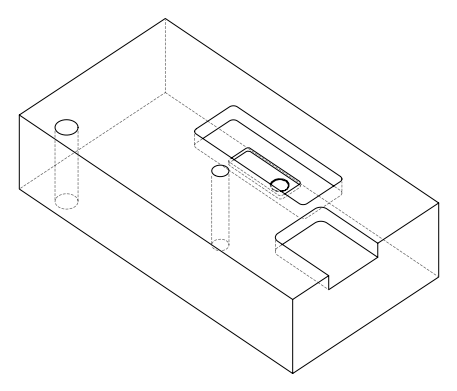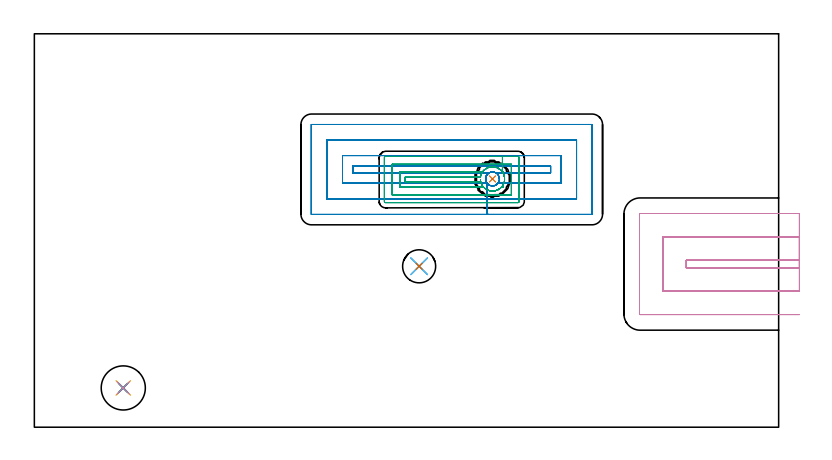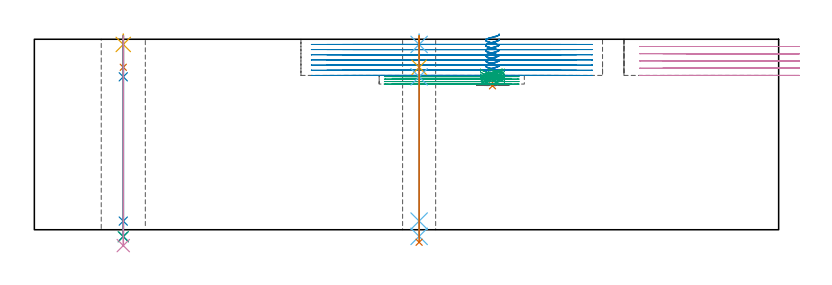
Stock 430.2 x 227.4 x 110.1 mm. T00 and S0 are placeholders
(PLAN: 13 operations, 11 tool changes, 35.5 min)
(1 INDEXABLE_INSERT_DRILL_BLIND_HOLE_FROM_SOLID | STEP1POCKET | NXT0302_011 | 0.02 min | 8364 mm3)
(2 MILL_RECTANGULAR_POCKET | POCKET_RECTANGULAR_STRAIGHT | NXT0201_011 | Follow Part, ap 3, ae 75% | 19.73 min | 225969 mm3)
(3 MILL_RECTANGULAR_POCKET_1 | POCKET_RECTANGULAR_STRAIGHT_1 | UGT0201_014 | Follow Part, ap 1.5, ae 75% | 5.87 min | 12093 mm3)
(4 MILL_SLOT | SLOT_PARTIAL_RECTANGULAR | UGT0201_100 | Follow Part, ap 4.5, ae 75% | 7.13 min | 142001 mm3)
(5 SPOT_DRILL | STEP1HOLE | NXT0321_9005460120000 | 0.05 min | 180 mm3)
(6 SPOT_DRILL_1 | STEP1HOLE_1 | NXT0321_9005460120000 | 0.05 min | 179 mm3)
(7 DRILL_BLIND_HOLE_INTO_CENTER | STEP1HOLE | NXT0301_079 | 0.07 min | 1194 mm3)
(8 GUN_DRILL_THROUGH_HOLE | STEP1HOLE | UGT0307_007 | 0.54 min | 7424 mm3)
(9 DRILL_TO_ENLARGE_THROUGH_HOLE | STEP1HOLE | NXT0301_104 | 0.47 min | 8091 mm3)
(10 DRILL_TO_ENLARGE_THROUGH_HOLE_1 | STEP1HOLE | UGT0301_386 | 0.49 min | 39272 mm3)
(11 DRILL_BLIND_HOLE_INTO_CENTER_1 | STEP1HOLE_1 | NXT0301_079 | 0.07 min | 1204 mm3)
(12 GUN_DRILL_THROUGH_HOLE_1 | STEP1HOLE_1 | UGT0307_007 | 0.56 min | 7433 mm3)
(13 DRILL_TO_ENLARGE_THROUGH_HOLE_2 | STEP1HOLE_1 | UGT0301_258 | 0.48 min | 22695 mm3)
(TOOL NXT0302_011 | Index. Insert Drill 20mm [880-D2000L25-05] | D20 PA176 FL100 Z2)
(TOOL NXT0201_011 | ENDMILL 12mm [2P460-1200-NA 1630] | D12 FL38 Z6)
(TOOL UGT0201_014 | End mill 6 mm | D6 FL24 Z4)
(TOOL UGT0201_100 | End Mill 18 mm | D18 FL22 Z2)
(TOOL NXT0321_9005460120000 | NC Spot Drill, 142deg, 12mm, Carbide, Uncoated | D12 PA142 FL30 Z2)
(TOOL NXT0301_079 | Carbide Drill 10.8mm [860.1-1080-032A1-MM 2214] | D10.8 PA140 FL55 Z2)
(TOOL UGT0307_007 | Gun Drill 10 mm | D10 PA130 FL24 Z1)
(TOOL NXT0301_104 | Carbide Drill 14mm [860.1-1400-112A1-MM 2214] | D14 PA140 FL123 Z2)
(TOOL UGT0301_386 | Twist Drill 25.5 mm | D25.5 PA118 FL165 Z2)
(TOOL UGT0301_258 | Twist Drill 19.1 mm | D19.1 PA118 FL140 Z2)
(OP 1 INDEXABLE_INSERT_DRILL_BLIND_HOLE_FROM_SOLID)
G17 G21 G94 G90
T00 M6
G54
G17 G0 G90 X264.8 Y143.5 S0 M3
G43 Z120.1 H1
G94 G81 G98 Z83.2 F250. R86.2
G80
M5
M2
(OP 2 MILL_RECTANGULAR_POCKET)
G17 G21 G94 G90
T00 M6
G54
G17 G0 G90 X268.514 Y144.954 S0 M3
G43 Z120.1 H1
Z113.1
G94 G1 X268.591 Y144.783 Z113.05 F250.
X268.768 Y144.024 Z112.841
X268.796 Y143.246 Z112.632
X268.758 Y142.965 Z112.556
X268.72 Y142.684 Z112.48
X268.527 Y142.036 Z112.299
X268.228 Y141.43 Z112.118
X267.832 Y140.883 Z111.937
X267.35 Y140.41 Z111.756
X266.794 Y140.025 Z111.575
X266.54 Y139.901 Z111.499
X266.283 Y139.779 Z111.423
X265.651 Y139.589 Z111.246
X264.997 Y139.504 Z111.069
X264.337 Y139.527 Z110.892
X263.69 Y139.656 Z110.716
X263.072 Y139.889 Z110.539
X262.825 Y140.028 Z110.463
X262.579 Y140.169 Z110.387
X262.001 Y140.64 Z110.187
X261.519 Y141.21 Z109.987
X261.152 Y141.859 Z109.787
X260.912 Y142.566 Z109.587
X260.806 Y143.304 Z109.387
X260.84 Y144.049 Z109.187
X261.01 Y144.775 Z108.988
X261.313 Y145.457 Z108.788
X261.736 Y146.071 Z108.588
X262.266 Y146.596 Z108.388
X262.497 Y146.76 Z108.312
X262.728 Y146.923 Z108.236
X263.433 Y147.26 Z108.027
X264.189 Y147.454 Z107.818
X264.969 Y147.499 Z107.609
X265.742 Y147.391 Z107.399
X266.48 Y147.136 Z107.19
X266.728 Y147. Z107.114
X298.4 F500.
Y151.
X184.1
Y147.
X262.882
G0 X268.784 Y143.571 Z113.1
G1 X268.768 Y144.024 Z112.978 F250.
X268.591 Y144.783 Z112.77
X268.271 Y145.494 Z112.561
X267.82 Y146.129 Z112.352
X267.255 Y146.666 Z112.143
X267.02 Y146.824 Z112.067
X266.784 Y146.981 Z111.991
X266.14 Y147.274 Z111.802
X265.454 Y147.449 Z111.612
X264.748 Y147.502 Z111.423
X264.044 Y147.429 Z111.233
X263.364 Y147.235 Z111.043
X262.728 Y146.923 Z110.854
X262.497 Y146.76 Z110.778
X262.266 Y146.596 Z110.702
X261.736 Y146.071 Z110.502
X261.313 Y145.457 Z110.302
X261.01 Y144.775 Z110.102
X260.84 Y144.049 Z109.902
X260.806 Y143.304 Z109.703
X260.912 Y142.566 Z109.503
X261.152 Y141.859 Z109.303
X261.519 Y141.21 Z109.103
X262.001 Y140.64 Z108.903
X262.579 Y140.169 Z108.703
X262.825 Y140.028 Z108.627
X263.072 Y139.889 Z108.551
X263.69 Y139.656 Z108.374
X264.337 Y139.527 Z108.197
X264.997 Y139.504 Z108.021
X265.651 Y139.589 Z107.844
X266.283 Y139.779 Z107.667
X266.54 Y139.901 Z107.591
X266.794 Y140.025 Z107.515
X267.295 Y140.366 Z107.353
X267.739 Y140.779 Z107.19
X267.916 Y141. Z107.114
X304.4 F500.
Y157.
X178.1
Y141.
X261.689
Y132.
X313.4
Y166.
X169.1
Y132.
X261.689
Y123.
X322.3
X322.355 Y123.005
X322.395 Y123.045
X322.4 Y123.1
Y174.9
X322.395 Y174.955
X322.355 Y174.995
X322.3 Y175.
X160.2
X160.145 Y174.995
X160.105 Y174.955
X160.1 Y174.9
Y123.1
X160.105 Y123.045
X160.145 Y123.005
X160.2 Y123.
X261.689
X262.689
G0 X268.514 Y144.954 Z110.114
G1 X268.591 Y144.783 Z110.064 F250.
X268.768 Y144.024 Z109.855
X268.796 Y143.246 Z109.646
X268.758 Y142.965 Z109.57
X268.72 Y142.684 Z109.495
X268.527 Y142.036 Z109.313
X268.228 Y141.43 Z109.132
X267.832 Y140.883 Z108.951
X267.35 Y140.41 Z108.77
X266.794 Y140.025 Z108.589
X266.54 Y139.901 Z108.513
X266.283 Y139.779 Z108.437
X265.651 Y139.589 Z108.26
X264.997 Y139.504 Z108.083
X264.337 Y139.527 Z107.907
X263.69 Y139.656 Z107.73
X263.072 Y139.889 Z107.553
X262.825 Y140.028 Z107.477
X262.579 Y140.169 Z107.401
X262.001 Y140.64 Z107.201
X261.519 Y141.21 Z107.001
X261.152 Y141.859 Z106.801
X260.912 Y142.566 Z106.601
X260.806 Y143.304 Z106.402
X260.84 Y144.049 Z106.202
X261.01 Y144.775 Z106.002
X261.313 Y145.457 Z105.802
X261.736 Y146.071 Z105.602
X262.266 Y146.596 Z105.402
X262.497 Y146.76 Z105.326
X262.728 Y146.923 Z105.25
X263.433 Y147.26 Z105.041
X264.189 Y147.454 Z104.832
X264.969 Y147.499 Z104.623
X265.742 Y147.391 Z104.414
X266.48 Y147.136 Z104.204
X266.728 Y147. Z104.128
X298.4 F500.
Y151.
X184.1
Y147.
X262.882
G0 X268.784 Y143.571 Z110.114
G1 X268.768 Y144.024 Z109.993 F250.
X268.591 Y144.783 Z109.784
X268.271 Y145.494 Z109.575
X267.82 Y146.129 Z109.366
X267.255 Y146.666 Z109.158
X267.02 Y146.824 Z109.082
X266.784 Y146.981 Z109.006
X266.14 Y147.274 Z108.816
X265.454 Y147.449 Z108.626
X264.748 Y147.502 Z108.437
X264.044 Y147.429 Z108.247
X263.364 Y147.235 Z108.058
X262.728 Y146.923 Z107.868
X262.497 Y146.76 Z107.792
X262.266 Y146.596 Z107.716
X261.736 Y146.071 Z107.516
X261.313 Y145.457 Z107.316
X261.01 Y144.775 Z107.117
X260.84 Y144.049 Z106.917
X260.806 Y143.304 Z106.717
X260.912 Y142.566 Z106.517
X261.152 Y141.859 Z106.317
X261.519 Y141.21 Z106.117
X262.001 Y140.64 Z105.917
X262.579 Y140.169 Z105.717
X262.825 Y140.028 Z105.642
X263.072 Y139.889 Z105.565
X263.69 Y139.656 Z105.389
X264.337 Y139.527 Z105.212
X264.997 Y139.504 Z105.035
X265.651 Y139.589 Z104.858
X266.283 Y139.779 Z104.681
X266.54 Y139.901 Z104.605
X266.794 Y140.025 Z104.529
X267.295 Y140.366 Z104.367
X267.739 Y140.779 Z104.204
X267.916 Y141. Z104.128
X304.4 F500.
Y157.
X178.1
Y141.
X261.689
Y132.
X313.4
Y166.
X169.1
Y132.
X261.689
Y123.
X322.3
X322.355 Y123.005
X322.395 Y123.045
X322.4 Y123.1
Y174.9
X322.395 Y174.955
X322.355 Y174.995
X322.3 Y175.
X160.2
X160.145 Y174.995
X160.105 Y174.955
X160.1 Y174.9
Y123.1
X160.105 Y123.045
X160.145 Y123.005
X160.2 Y123.
X261.689
X262.689
G0 X268.514 Y144.954 Z107.128
G1 X268.591 Y144.783 Z107.078 F250.
X268.768 Y144.024 Z106.869
X268.796 Y143.246 Z106.661
X268.758 Y142.965 Z106.585
X268.72 Y142.684 Z106.509
X268.527 Y142.036 Z106.328
X268.228 Y141.43 Z106.147
X267.832 Y140.883 Z105.966
X267.35 Y140.41 Z105.785
X266.794 Y140.025 Z105.603
X266.54 Y139.901 Z105.528
X266.283 Y139.779 Z105.451
X265.651 Y139.589 Z105.275
X264.997 Y139.504 Z105.098
X264.337 Y139.527 Z104.921
X263.69 Y139.656 Z104.744
X263.072 Y139.889 Z104.567
X262.825 Y140.028 Z104.491
X262.579 Y140.169 Z104.415
X262.001 Y140.64 Z104.215
X261.519 Y141.21 Z104.016
X261.152 Y141.859 Z103.816
X260.912 Y142.566 Z103.616
X260.806 Y143.304 Z103.416
X260.84 Y144.049 Z103.216
X261.01 Y144.775 Z103.016
X261.313 Y145.457 Z102.816
X261.736 Y146.071 Z102.616
X262.266 Y146.596 Z102.416
X262.497 Y146.76 Z102.341
X262.728 Y146.923 Z102.265
X263.433 Y147.26 Z102.056
X264.189 Y147.454 Z101.846
X264.969 Y147.499 Z101.637
X265.742 Y147.391 Z101.428
X266.48 Y147.136 Z101.219
X266.728 Y147. Z101.143
X298.4 F500.
Y151.
X184.1
Y147.
X262.882
G0 X268.784 Y143.571 Z107.128
G1 X268.768 Y144.024 Z107.007 F250.
X268.591 Y144.783 Z106.798
X268.271 Y145.494 Z106.589
X267.82 Y146.129 Z106.381
X267.255 Y146.666 Z106.172
X267.02 Y146.824 Z106.096
X266.784 Y146.981 Z106.02
X266.14 Y147.274 Z105.83
X265.454 Y147.449 Z105.641
X264.748 Y147.502 Z105.451
X264.044 Y147.429 Z105.262
X263.364 Y147.235 Z105.072
X262.728 Y146.923 Z104.882
X262.497 Y146.76 Z104.806
X262.266 Y146.596 Z104.731
X261.736 Y146.071 Z104.531
X261.313 Y145.457 Z104.331
X261.01 Y144.775 Z104.131
X260.84 Y144.049 Z103.931
X260.806 Y143.304 Z103.731
X260.912 Y142.566 Z103.531
X261.152 Y141.859 Z103.331
X261.519 Y141.21 Z103.131
X262.001 Y140.64 Z102.932
X262.579 Y140.169 Z102.732
X262.825 Y140.028 Z102.656
X263.072 Y139.889 Z102.58
X263.69 Y139.656 Z102.403
X264.337 Y139.527 Z102.226
X264.997 Y139.504 Z102.049
X265.651 Y139.589 Z101.872
X266.283 Y139.779 Z101.696
X266.54 Y139.901 Z101.619
X266.794 Y140.025 Z101.544
X267.295 Y140.366 Z101.381
X267.739 Y140.779 Z101.219
X267.916 Y141. Z101.143
X304.4 F500.
Y157.
X178.1
Y141.
X261.689
Y132.
X313.4
Y166.
X169.1
Y132.
X261.689
Y123.
X322.3
X322.355 Y123.005
X322.395 Y123.045
X322.4 Y123.1
Y174.9
X322.395 Y174.955
X322.355 Y174.995
X322.3 Y175.
X160.2
X160.145 Y174.995
X160.105 Y174.955
X160.1 Y174.9
Y123.1
X160.105 Y123.045
X160.145 Y123.005
X160.2 Y123.
X261.689
X262.689
G0 X268.514 Y144.954 Z104.143
G1 X268.591 Y144.783 Z104.093 F250.
X268.768 Y144.024 Z103.884
X268.796 Y143.246 Z103.675
X268.758 Y142.965 Z103.599
X268.72 Y142.684 Z103.523
X268.527 Y142.036 Z103.342
X268.228 Y141.43 Z103.161
X267.832 Y140.883 Z102.98
X267.35 Y140.41 Z102.799
X266.794 Y140.025 Z102.618
X266.54 Y139.901 Z102.542
X266.283 Y139.779 Z102.466
X265.651 Y139.589 Z102.289
X264.997 Y139.504 Z102.112
X264.337 Y139.527 Z101.935
X263.69 Y139.656 Z101.758
X263.072 Y139.889 Z101.582
X262.825 Y140.028 Z101.505
X262.579 Y140.169 Z101.43
X262.001 Y140.64 Z101.23
X261.519 Y141.21 Z101.03
X261.152 Y141.859 Z100.83
X260.912 Y142.566 Z100.63
X260.806 Y143.304 Z100.43
X260.84 Y144.049 Z100.23
X261.01 Y144.775 Z100.03
X261.313 Y145.457 Z99.831
X261.736 Y146.071 Z99.631
X262.266 Y146.596 Z99.431
X262.497 Y146.76 Z99.355
X262.728 Y146.923 Z99.279
X263.433 Y147.26 Z99.07
X264.189 Y147.454 Z98.861
X264.969 Y147.499 Z98.651
X265.742 Y147.391 Z98.442
X266.48 Y147.136 Z98.233
X266.728 Y147. Z98.157
X298.4 F500.
Y151.
X184.1
Y147.
X262.882
G0 X268.784 Y143.571 Z104.143
G1 X268.768 Y144.024 Z104.021 F250.
X268.591 Y144.783 Z103.813
X268.271 Y145.494 Z103.604
X267.82 Y146.129 Z103.395
X267.255 Y146.666 Z103.186
X267.02 Y146.824 Z103.11
X266.784 Y146.981 Z103.034
X266.14 Y147.274 Z102.845
X265.454 Y147.449 Z102.655
X264.748 Y147.502 Z102.465
X264.044 Y147.429 Z102.276
X263.364 Y147.235 Z102.086
X262.728 Y146.923 Z101.897
X262.497 Y146.76 Z101.821
X262.266 Y146.596 Z101.745
X261.736 Y146.071 Z101.545
X261.313 Y145.457 Z101.345
X261.01 Y144.775 Z101.145
X260.84 Y144.049 Z100.945
X260.806 Y143.304 Z100.745
X260.912 Y142.566 Z100.546
X261.152 Y141.859 Z100.346
X261.519 Y141.21 Z100.146
X262.001 Y140.64 Z99.946
X262.579 Y140.169 Z99.746
X262.825 Y140.028 Z99.67
X263.072 Y139.889 Z99.594
X263.69 Y139.656 Z99.417
X264.337 Y139.527 Z99.24
X264.997 Y139.504 Z99.064
X265.651 Y139.589 Z98.887
X266.283 Y139.779 Z98.71
X266.54 Y139.901 Z98.634
X266.794 Y140.025 Z98.558
X267.295 Y140.366 Z98.395
X267.739 Y140.779 Z98.233
X267.916 Y141. Z98.157
X304.4 F500.
Y157.
X178.1
Y141.
X261.689
Y132.
X313.4
Y166.
X169.1
Y132.
X261.689
Y123.
X322.3
X322.355 Y123.005
X322.395 Y123.045
X322.4 Y123.1
Y174.9
X322.395 Y174.955
X322.355 Y174.995
X322.3 Y175.
X160.2
X160.145 Y174.995
X160.105 Y174.955
X160.1 Y174.9
Y123.1
X160.105 Y123.045
X160.145 Y123.005
X160.2 Y123.
X261.689
X262.689
G0 X268.515 Y144.953 Z101.157
G1 X268.591 Y144.783 Z101.107 F250.
X268.768 Y144.024 Z100.898
X268.796 Y143.246 Z100.69
X268.758 Y142.965 Z100.614
X268.72 Y142.684 Z100.538
X268.527 Y142.036 Z100.357
X268.228 Y141.43 Z100.176
X267.832 Y140.883 Z99.995
X267.35 Y140.41 Z99.814
X266.794 Y140.025 Z99.632
X266.194 Y139.745 Z99.455
X265.921 Y139.667 Z99.379
X265.647 Y139.588 Z99.303
X265.011 Y139.505 Z99.131
X264.37 Y139.523 Z98.959
X263.74 Y139.642 Z98.787
X263.136 Y139.859 Z98.615
X262.886 Y139.994 Z98.539
X262.638 Y140.13 Z98.463
X262.334 Y140.347 Z98.363
X262.124 Y140.537 Z98.287
X261.915 Y140.727 Z98.211
X261.459 Y141.3 Z98.015
X261.114 Y141.947 Z97.819
X260.894 Y142.645 Z97.623
X260.804 Y143.372 Z97.426
X260.847 Y144.103 Z97.23
X261.024 Y144.814 Z97.034
X261.326 Y145.481 Z96.838
X261.745 Y146.082 Z96.641
X262.266 Y146.596 Z96.445
X262.497 Y146.76 Z96.369
X262.728 Y146.923 Z96.293
X263.433 Y147.26 Z96.084
X264.189 Y147.454 Z95.875
X264.969 Y147.499 Z95.666
X265.742 Y147.391 Z95.457
X266.48 Y147.136 Z95.247
X266.728 Y147. Z95.171
X298.4 F500.
Y151.
X184.1
Y147.
X262.882
G0 X268.784 Y143.573 Z101.157
G1 X268.768 Y144.024 Z101.036 F250.
X268.591 Y144.783 Z100.827
X268.271 Y145.494 Z100.618
X267.82 Y146.129 Z100.41
X267.255 Y146.666 Z100.201
X267.02 Y146.824 Z100.125
X266.784 Y146.981 Z100.049
X266.14 Y147.274 Z99.859
X265.454 Y147.449 Z99.67
X264.748 Y147.502 Z99.48
X264.044 Y147.429 Z99.291
X263.364 Y147.235 Z99.101
X262.728 Y146.923 Z98.911
X262.497 Y146.76 Z98.835
X262.266 Y146.596 Z98.76
X261.745 Y146.082 Z98.563
X261.326 Y145.481 Z98.367
X261.024 Y144.814 Z98.171
X260.847 Y144.103 Z97.975
X260.804 Y143.372 Z97.778
X260.894 Y142.645 Z97.582
X261.114 Y141.947 Z97.386
X261.459 Y141.3 Z97.19
X261.915 Y140.727 Z96.993
X262.124 Y140.537 Z96.917
X262.334 Y140.347 Z96.842
X262.638 Y140.13 Z96.742
X262.886 Y139.994 Z96.666
X263.136 Y139.859 Z96.59
X263.74 Y139.642 Z96.418
X264.37 Y139.523 Z96.246
X265.011 Y139.505 Z96.074
X265.647 Y139.588 Z95.902
X266.283 Y139.779 Z95.724
X266.54 Y139.901 Z95.648
X266.794 Y140.025 Z95.572
X267.295 Y140.366 Z95.41
X267.739 Y140.779 Z95.247
X267.916 Y141. Z95.171
X304.4 F500.
Y157.
X178.1
Y141.
X261.689
Y132.
X313.4
Y166.
X169.1
Y132.
X261.689
Y123.
X322.3
X322.355 Y123.005
X322.395 Y123.045
X322.4 Y123.1
Y174.9
X322.395 Y174.955
X322.355 Y174.995
X322.3 Y175.
X160.2
X160.145 Y174.995
X160.105 Y174.955
X160.1 Y174.9
Y123.1
X160.105 Y123.045
X160.145 Y123.005
X160.2 Y123.
X261.689
X262.689
G0 X268.514 Y144.955 Z98.171
G1 X268.591 Y144.783 Z98.121 F250.
X268.768 Y144.024 Z97.912
X268.796 Y143.246 Z97.703
X268.758 Y142.965 Z97.627
X268.72 Y142.684 Z97.552
X268.527 Y142.036 Z97.371
X268.228 Y141.43 Z97.189
X267.832 Y140.883 Z97.008
X267.35 Y140.41 Z96.827
X266.794 Y140.025 Z96.646
X266.54 Y139.901 Z96.57
X266.283 Y139.779 Z96.494
X265.581 Y139.574 Z96.298
X264.853 Y139.499 Z96.102
X264.124 Y139.556 Z95.906
X263.417 Y139.743 Z95.71
X263.157 Y139.859 Z95.634
X262.899 Y139.976 Z95.558
X262.25 Y140.414 Z95.348
X261.699 Y140.971 Z95.138
X261.267 Y141.624 Z94.929
X260.969 Y142.349 Z94.719
X260.819 Y143.118 Z94.509
X260.821 Y143.901 Z94.299
X260.975 Y144.669 Z94.089
X261.276 Y145.392 Z93.879
X261.712 Y146.043 Z93.669
X262.266 Y146.597 Z93.459
X262.497 Y146.76 Z93.384
X262.728 Y146.923 Z93.308
X263.433 Y147.26 Z93.098
X264.189 Y147.454 Z92.889
X264.969 Y147.499 Z92.68
X265.742 Y147.391 Z92.471
X266.48 Y147.136 Z92.262
X266.728 Y147. Z92.186
X298.4 F500.
Y151.
X184.1
Y147.
X262.882
G0 X268.784 Y143.571 Z98.171
G1 X268.768 Y144.024 Z98.05 F250.
X268.591 Y144.783 Z97.841
X268.271 Y145.494 Z97.632
X267.82 Y146.129 Z97.423
X267.255 Y146.666 Z97.215
X267.02 Y146.824 Z97.139
X266.784 Y146.981 Z97.063
X266.14 Y147.274 Z96.873
X265.454 Y147.449 Z96.684
X264.748 Y147.502 Z96.494
X264.044 Y147.429 Z96.304
X263.364 Y147.235 Z96.115
X262.728 Y146.923 Z95.925
X262.497 Y146.76 Z95.849
X262.266 Y146.597 Z95.773
X261.712 Y146.043 Z95.563
X261.276 Y145.392 Z95.354
X260.975 Y144.669 Z95.144
X260.821 Y143.901 Z94.934
X260.819 Y143.118 Z94.724
X260.969 Y142.349 Z94.514
X261.267 Y141.624 Z94.304
X261.699 Y140.971 Z94.094
X262.25 Y140.414 Z93.884
X262.899 Y139.976 Z93.674
X263.157 Y139.859 Z93.599
X263.417 Y139.743 Z93.522
X264.124 Y139.556 Z93.326
X264.853 Y139.499 Z93.13
X265.581 Y139.574 Z92.935
X266.283 Y139.779 Z92.739
X266.54 Y139.901 Z92.662
X266.794 Y140.025 Z92.586
X267.295 Y140.366 Z92.424
X267.739 Y140.779 Z92.262
X267.916 Y141. Z92.186
X304.4 F500.
Y157.
X178.1
Y141.
X261.688
Y132.
X313.4
Y166.
X169.1
Y132.
X261.688
Y123.
X322.3
X322.355 Y123.005
X322.395 Y123.045
X322.4 Y123.1
Y174.9
X322.395 Y174.955
X322.355 Y174.995
X322.3 Y175.
X160.2
X160.145 Y174.995
X160.105 Y174.955
X160.1 Y174.9
Y123.1
X160.105 Y123.045
X160.145 Y123.005
X160.2 Y123.
X261.688
X262.688
G0 X268.514 Y144.955 Z95.186
G1 X268.591 Y144.783 Z95.135 F250.
X268.768 Y144.024 Z94.927
X268.796 Y143.246 Z94.718
X268.758 Y142.965 Z94.642
X268.72 Y142.684 Z94.566
X268.527 Y142.036 Z94.385
X268.228 Y141.43 Z94.204
X267.832 Y140.883 Z94.023
X267.35 Y140.41 Z93.842
X266.794 Y140.025 Z93.661
X266.54 Y139.901 Z93.585
X266.283 Y139.779 Z93.508
X265.581 Y139.574 Z93.312
X264.853 Y139.499 Z93.117
X264.124 Y139.556 Z92.921
X263.417 Y139.743 Z92.725
X263.157 Y139.859 Z92.648
X262.899 Y139.976 Z92.573
X262.25 Y140.414 Z92.363
X261.699 Y140.971 Z92.153
X261.267 Y141.624 Z91.943
X260.969 Y142.349 Z91.733
X260.819 Y143.118 Z91.523
X260.821 Y143.901 Z91.313
X260.975 Y144.669 Z91.103
X261.276 Y145.392 Z90.893
X261.712 Y146.043 Z90.684
X262.266 Y146.597 Z90.474
X262.497 Y146.76 Z90.398
X262.728 Y146.923 Z90.322
X263.433 Y147.26 Z90.113
X264.189 Y147.454 Z89.904
X264.969 Y147.499 Z89.694
X265.742 Y147.391 Z89.485
X266.48 Y147.136 Z89.276
X266.728 Y147. Z89.2
X298.4 F500.
Y151.
X184.1
Y147.
X262.882
G0 X268.784 Y143.571 Z95.186
G1 X268.768 Y144.024 Z95.064 F250.
X268.591 Y144.783 Z94.855
X268.271 Y145.494 Z94.647
X267.82 Y146.129 Z94.438
X267.255 Y146.666 Z94.229
X267.02 Y146.824 Z94.153
X266.784 Y146.981 Z94.077
X266.14 Y147.274 Z93.887
X265.454 Y147.449 Z93.698
X264.748 Y147.502 Z93.508
X264.044 Y147.429 Z93.319
X263.364 Y147.235 Z93.129
X262.728 Y146.923 Z92.939
X262.497 Y146.76 Z92.863
X262.266 Y146.597 Z92.788
X261.712 Y146.043 Z92.578
X261.276 Y145.392 Z92.368
X260.975 Y144.669 Z92.158
X260.821 Y143.901 Z91.948
X260.819 Y143.118 Z91.738
X260.969 Y142.349 Z91.528
X261.267 Y141.624 Z91.318
X261.699 Y140.971 Z91.109
X262.25 Y140.414 Z90.899
X262.899 Y139.976 Z90.689
X263.157 Y139.859 Z90.613
X263.417 Y139.743 Z90.537
X264.124 Y139.556 Z90.341
X264.853 Y139.499 Z90.145
X265.581 Y139.574 Z89.949
X266.283 Y139.779 Z89.753
X266.54 Y139.901 Z89.677
X266.794 Y140.025 Z89.601
X267.295 Y140.366 Z89.438
X267.739 Y140.779 Z89.276
X267.916 Y141. Z89.2
X304.4 F500.
Y157.
X178.1
Y141.
X261.688
Y132.
X313.4
Y166.
X169.1
Y132.
X261.688
Y123.
X322.3
X322.355 Y123.005
X322.395 Y123.045
X322.4 Y123.1
Y174.9
X322.395 Y174.955
X322.355 Y174.995
X322.3 Y175.
X160.2
X160.145 Y174.995
X160.105 Y174.955
X160.1 Y174.9
Y123.1
X160.105 Y123.045
X160.145 Y123.005
X160.2 Y123.
X261.688
X262.688
G0 Z120.1
M5
M2
(OP 3 MILL_RECTANGULAR_POCKET_1)
G17 G21 G94 G90
T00 M6
G54
G17 G0 G90 X270.444 Y147.623 S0 M3
G43 Z120.1 H0
Z92.956
G94 G1 X270.308 Y147.825 Z92.89 F250.
X269.661 Y148.543 Z92.631
X268.922 Y149.166 Z92.372
X268.608 Y149.371 Z92.272
X267.922 Y149.764 Z92.06
X267.586 Y149.931 Z91.959
X266.668 Y150.252 Z91.699
X265.715 Y150.443 Z91.439
X264.745 Y150.502 Z91.178
X263.776 Y150.426 Z90.918
X262.826 Y150.218 Z90.657
X261.915 Y149.881 Z90.397
X261.058 Y149.421 Z90.136
X260.751 Y149.205 Z90.036
X260.096 Y148.682 Z89.811
X260.038 Y148.629 Z89.79
X259.504 Y148.076 Z89.584
X259.472 Y148.039 Z89.571
X258.957 Y147.351 Z89.341
X258.752 Y147.037 Z89.24
X258.4 Y146.347 Z89.032
X258.126 Y145.622 Z88.825
X257.934 Y144.871 Z88.617
X257.88 Y144.5 Z88.517
X214.3 F500.
Y141.8
X258.017
G0 X271.691 Y144.645 Z92.956
G1 X271.581 Y145.24 Z92.793 F250.
X271.277 Y146.158 Z92.534
X270.85 Y147.025 Z92.276
X270.308 Y147.825 Z92.017
X269.661 Y148.543 Z91.758
X268.922 Y149.166 Z91.499
X268.608 Y149.371 Z91.398
X267.922 Y149.764 Z91.186
X267.586 Y149.931 Z91.086
X266.668 Y150.252 Z90.825
X265.715 Y150.443 Z90.565
X264.745 Y150.502 Z90.304
X263.776 Y150.426 Z90.044
X262.826 Y150.218 Z89.783
X261.915 Y149.881 Z89.523
X261.058 Y149.421 Z89.262
X260.751 Y149.205 Z89.162
X260.096 Y148.682 Z88.937
X260.038 Y148.629 Z88.916
X259.504 Y148.076 Z88.71
X259.472 Y148.039 Z88.697
X259.068 Y147.5 Z88.517
X211.3 F500.
Y138.8
X259.627
G0 X257.815 Y143.233 Z92.956
G1 X257.865 Y142.536 Z92.768 F250.
X258.053 Y141.621 Z92.518
X258.361 Y140.74 Z92.268
X258.783 Y139.907 Z92.018
X258.992 Y139.594 Z91.917
X259.513 Y138.916 Z91.688
X260.106 Y138.31 Z91.461
X260.799 Y137.757 Z91.223
X261.346 Y137.415 Z91.05
X261.672 Y137.23 Z90.95
X262.615 Y136.843 Z90.677
X263.605 Y136.597 Z90.403
X264.62 Y136.497 Z90.13
X265.639 Y136.544 Z89.857
X266.64 Y136.739 Z89.583
X267.603 Y137.077 Z89.31
X267.938 Y137.245 Z89.21
X268.62 Y137.635 Z88.999
X268.934 Y137.841 Z88.898
X269.732 Y138.522 Z88.617
X269.985 Y138.8 Z88.517
X271.2
Y140.671
G0 X262.196 Y137.015 Z92.956
G1 X262.615 Y136.843 Z92.834
X263.605 Y136.597 Z92.561
X264.62 Y136.497 Z92.287
X265.639 Y136.544 Z92.014
X266.64 Y136.739 Z91.741
X267.603 Y137.077 Z91.467
X267.938 Y137.245 Z91.367
X268.62 Y137.635 Z91.156
X268.934 Y137.841 Z91.056
X269.681 Y138.472 Z90.794
X270.333 Y139.2 Z90.532
X270.548 Y139.508 Z90.431
X270.966 Y140.188 Z90.217
X271.142 Y140.519 Z90.117
X271.48 Y141.389 Z89.867
X271.699 Y142.296 Z89.617
X271.797 Y143.223 Z89.367
X271.77 Y144.156 Z89.117
X271.621 Y145.077 Z88.867
X271.351 Y145.97 Z88.617
X271.2 Y146.313 Z88.517
Y147.5 F500.
X270.535
Y152.
X206.8
Y134.3
X275.7
Y152.
X270.535
Y156.5
X203.
G3 X202.3 Y155.8 R0.7
G1 Y130.5
G3 X203. Y129.8 R0.7
G1 X279.5
G3 X280.2 Y130.5 R0.7
G1 Y155.8
G3 X279.5 Y156.5 R0.7
G1 X270.535
X269.535
G0 X270.445 Y147.624 Z91.517
G1 X270.339 Y147.783 Z91.465 F250.
X269.68 Y148.525 Z91.199
X268.922 Y149.166 Z90.934
X268.608 Y149.371 Z90.833
X267.922 Y149.764 Z90.621
X267.586 Y149.931 Z90.521
X266.668 Y150.252 Z90.26
X265.715 Y150.443 Z90.
X264.745 Y150.502 Z89.739
X263.776 Y150.426 Z89.479
X262.826 Y150.218 Z89.218
X261.915 Y149.881 Z88.958
X261.058 Y149.421 Z88.697
X260.751 Y149.205 Z88.597
X260.096 Y148.682 Z88.372
X260.038 Y148.629 Z88.351
X259.504 Y148.076 Z88.145
X259.472 Y148.039 Z88.132
X258.957 Y147.351 Z87.902
X258.752 Y147.037 Z87.801
X258.4 Y146.347 Z87.594
X258.126 Y145.622 Z87.386
X257.934 Y144.871 Z87.178
X257.88 Y144.5 Z87.078
X214.3 F500.
Y141.8
X258.017
G0 X271.688 Y144.644 Z91.517
G1 X271.611 Y145.113 Z91.389 F250.
X271.314 Y146.06 Z91.123
X270.888 Y146.956 Z90.857
X270.339 Y147.783 Z90.592
X269.68 Y148.525 Z90.326
X268.922 Y149.166 Z90.06
X268.608 Y149.371 Z89.959
X267.922 Y149.764 Z89.747
X267.586 Y149.931 Z89.647
X266.668 Y150.252 Z89.386
X265.715 Y150.443 Z89.126
X264.745 Y150.502 Z88.865
X263.776 Y150.426 Z88.605
X262.826 Y150.218 Z88.345
X261.915 Y149.881 Z88.084
X261.058 Y149.421 Z87.824
X260.751 Y149.205 Z87.723
X260.096 Y148.682 Z87.498
X260.038 Y148.629 Z87.477
X259.504 Y148.076 Z87.271
X259.472 Y148.039 Z87.258
X259.068 Y147.5 Z87.078
X211.3 F500.
Y138.8
X259.627
G0 X257.807 Y143.233 Z91.517
G1 X257.898 Y142.317 Z91.27 F250.
X258.129 Y141.367 Z91.008
X258.489 Y140.458 Z90.746
X258.669 Y140.128 Z90.645
X258.818 Y139.854 Z90.562
X258.992 Y139.594 Z90.478
X259.513 Y138.916 Z90.249
X260.106 Y138.31 Z90.022
X260.799 Y137.757 Z89.784
X261.346 Y137.415 Z89.611
X261.672 Y137.23 Z89.511
X262.615 Y136.843 Z89.238
X263.605 Y136.597 Z88.964
X264.62 Y136.497 Z88.691
X265.639 Y136.544 Z88.418
X266.64 Y136.739 Z88.144
X267.603 Y137.077 Z87.871
X267.938 Y137.245 Z87.771
X268.62 Y137.635 Z87.56
X268.934 Y137.841 Z87.459
X269.732 Y138.522 Z87.178
X269.985 Y138.8 Z87.078
X271.2
Y140.671
G0 X262.192 Y137.017 Z91.517
G1 X262.615 Y136.843 Z91.394
X263.605 Y136.597 Z91.121
X264.62 Y136.497 Z90.848
X265.639 Y136.544 Z90.574
X266.64 Y136.739 Z90.301
X267.603 Y137.077 Z90.028
X267.938 Y137.245 Z89.927
X268.62 Y137.635 Z89.717
X268.934 Y137.841 Z89.616
X269.681 Y138.472 Z89.354
X270.333 Y139.2 Z89.092
X270.548 Y139.508 Z88.991
X270.966 Y140.188 Z88.777
X271.138 Y140.511 Z88.679
X271.276 Y140.851 Z88.581
X271.417 Y141.198 Z88.481
X271.669 Y142.137 Z88.22
X271.79 Y143.102 Z87.96
X271.776 Y144.074 Z87.699
X271.629 Y145.035 Z87.439
X271.35 Y145.966 Z87.178
X271.2 Y146.31 Z87.078
Y147.5 F500.
X270.534
Y152.
X206.8
Y134.3
X275.7
Y152.
X270.534
Y156.5
X203.
G3 X202.3 Y155.8 R0.7
G1 Y130.5
G3 X203. Y129.8 R0.7
G1 X279.5
G3 X280.2 Y130.5 R0.7
G1 Y155.8
G3 X279.5 Y156.5 R0.7
G1 X270.534
X269.534
G0 X270.444 Y147.623 Z90.078
G1 X270.306 Y147.825 Z90.012 F250.
X269.66 Y148.543 Z89.753
X268.922 Y149.166 Z89.495
X268.608 Y149.371 Z89.394
X267.922 Y149.764 Z89.182
X267.586 Y149.931 Z89.082
X266.668 Y150.252 Z88.821
X265.715 Y150.443 Z88.561
X264.745 Y150.502 Z88.3
X263.776 Y150.426 Z88.04
X262.826 Y150.218 Z87.779
X261.915 Y149.881 Z87.519
X261.058 Y149.421 Z87.258
X260.751 Y149.205 Z87.158
X260.096 Y148.682 Z86.933
X260.038 Y148.629 Z86.912
X259.504 Y148.076 Z86.706
X259.472 Y148.039 Z86.693
X258.954 Y147.347 Z86.461
X258.748 Y147.033 Z86.361
X258.398 Y146.344 Z86.154
X258.125 Y145.62 Z85.947
X257.933 Y144.871 Z85.739
X257.88 Y144.5 Z85.639
X214.3 F500.
Y141.8
X258.017
G0 X271.69 Y144.645 Z90.078
G1 X271.579 Y145.243 Z89.915 F250.
X271.275 Y146.16 Z89.656
X270.848 Y147.026 Z89.397
X270.306 Y147.825 Z89.138
X269.66 Y148.543 Z88.88
X268.922 Y149.166 Z88.621
X268.608 Y149.371 Z88.52
X267.922 Y149.764 Z88.309
X267.586 Y149.931 Z88.208
X266.668 Y150.252 Z87.948
X265.715 Y150.443 Z87.687
X264.745 Y150.502 Z87.427
X263.776 Y150.426 Z87.166
X262.826 Y150.218 Z86.906
X261.915 Y149.881 Z86.645
X261.058 Y149.421 Z86.385
X260.751 Y149.205 Z86.284
X260.096 Y148.682 Z86.059
X260.038 Y148.629 Z86.038
X259.504 Y148.076 Z85.833
X259.472 Y148.039 Z85.819
X259.068 Y147.5 Z85.639
X211.3 F500.
Y138.8
X259.626
G0 X257.815 Y143.233 Z90.078
G1 X257.865 Y142.534 Z89.89 F250.
X258.054 Y141.62 Z89.64
X258.362 Y140.739 Z89.39
X258.783 Y139.907 Z89.14
X258.992 Y139.594 Z89.039
X259.516 Y138.912 Z88.809
X260.11 Y138.306 Z88.581
X260.798 Y137.757 Z88.345
X261.346 Y137.415 Z88.173
X261.672 Y137.23 Z88.072
X262.615 Y136.843 Z87.799
X263.605 Y136.597 Z87.526
X264.62 Y136.497 Z87.252
X265.639 Y136.544 Z86.979
X266.64 Y136.739 Z86.706
X267.603 Y137.077 Z86.432
X267.938 Y137.245 Z86.332
X268.62 Y137.635 Z86.121
X268.934 Y137.841 Z86.021
X269.732 Y138.522 Z85.739
X269.985 Y138.8 Z85.639
X271.2
Y140.671
G0 X262.193 Y137.017 Z90.078
G1 X262.615 Y136.843 Z89.955
X263.605 Y136.597 Z89.682
X264.62 Y136.497 Z89.409
X265.639 Y136.544 Z89.135
X266.64 Y136.739 Z88.862
X267.603 Y137.077 Z88.589
X267.938 Y137.245 Z88.488
X268.62 Y137.635 Z88.278
X268.934 Y137.841 Z88.177
X269.681 Y138.472 Z87.915
X270.333 Y139.2 Z87.653
X270.548 Y139.508 Z87.553
X270.969 Y140.194 Z87.337
X271.145 Y140.525 Z87.236
X271.481 Y141.394 Z86.987
X271.699 Y142.299 Z86.737
X271.796 Y143.225 Z86.488
X271.769 Y144.156 Z86.238
X271.62 Y145.075 Z85.989
X271.35 Y145.966 Z85.739
X271.2 Y146.31 Z85.639
Y147.5 F500.
X270.534
Y152.
X206.8
Y134.3
X275.7
Y152.
X270.534
Y156.5
X203.
G3 X202.3 Y155.8 R0.7
G1 Y130.5
G3 X203. Y129.8 R0.7
G1 X279.5
G3 X280.2 Y130.5 R0.7
G1 Y155.8
G3 X279.5 Y156.5 R0.7
G1 X270.534
X269.534
G0 X270.444 Y147.623 Z88.639
G1 X270.306 Y147.825 Z88.573 F250.
X269.66 Y148.543 Z88.315
X268.922 Y149.166 Z88.056
X268.608 Y149.371 Z87.955
X267.922 Y149.764 Z87.743
X267.586 Y149.931 Z87.643
X266.668 Y150.252 Z87.382
X265.715 Y150.443 Z87.122
X264.745 Y150.502 Z86.861
X263.776 Y150.426 Z86.601
X262.826 Y150.218 Z86.341
X261.915 Y149.881 Z86.08
X261.058 Y149.421 Z85.82
X260.751 Y149.205 Z85.719
X260.096 Y148.682 Z85.494
X260.038 Y148.629 Z85.473
X259.504 Y148.076 Z85.267
X259.472 Y148.039 Z85.254
X258.954 Y147.347 Z85.023
X258.749 Y147.033 Z84.922
X258.398 Y146.344 Z84.715
X258.125 Y145.62 Z84.508
X257.934 Y144.871 Z84.301
X257.88 Y144.5 Z84.2
X214.3 F500.
Y141.8
X258.017
G0 X271.69 Y144.645 Z88.639
G1 X271.579 Y145.243 Z88.476 F250.
X271.275 Y146.16 Z88.217
X270.848 Y147.026 Z87.958
X270.306 Y147.825 Z87.7
X269.66 Y148.543 Z87.441
X268.922 Y149.166 Z87.182
X268.608 Y149.371 Z87.082
X267.922 Y149.764 Z86.87
X267.586 Y149.931 Z86.769
X266.668 Y150.252 Z86.509
X265.715 Y150.443 Z86.248
X264.745 Y150.502 Z85.988
X263.776 Y150.426 Z85.727
X262.826 Y150.218 Z85.467
X261.915 Y149.881 Z85.206
X261.058 Y149.421 Z84.946
X260.751 Y149.205 Z84.845
X260.096 Y148.682 Z84.621
X260.038 Y148.629 Z84.6
X259.504 Y148.076 Z84.394
X259.472 Y148.039 Z84.381
X259.068 Y147.5 Z84.2
X211.3 F500.
Y138.8
X259.626
G0 X257.815 Y143.232 Z88.639
G1 X257.865 Y142.534 Z88.451 F250.
X258.054 Y141.62 Z88.201
X258.362 Y140.739 Z87.951
X258.783 Y139.907 Z87.701
X258.992 Y139.594 Z87.601
X259.516 Y138.912 Z87.37
X260.11 Y138.306 Z87.143
X260.792 Y137.762 Z86.909
X261.347 Y137.414 Z86.733
X261.673 Y137.23 Z86.633
X262.57 Y136.858 Z86.373
X263.51 Y136.614 Z86.113
X264.475 Y136.502 Z85.852
X265.446 Y136.524 Z85.592
X266.404 Y136.68 Z85.332
X266.764 Y136.784 Z85.232
X267.124 Y136.889 Z85.131
X267.603 Y137.077 Z84.993
X267.938 Y137.245 Z84.893
X268.62 Y137.635 Z84.682
X268.934 Y137.841 Z84.582
X269.732 Y138.522 Z84.301
X269.985 Y138.8 Z84.2
X271.2
Y140.671
G0 X262.193 Y137.015 Z88.639
G1 X262.57 Y136.858 Z88.529
X263.51 Y136.614 Z88.269
X264.475 Y136.502 Z88.009
X265.446 Y136.524 Z87.749
X266.404 Y136.68 Z87.489
X266.764 Y136.784 Z87.388
X267.124 Y136.889 Z87.288
X267.603 Y137.077 Z87.15
X267.938 Y137.245 Z87.049
X268.62 Y137.635 Z86.839
X268.934 Y137.841 Z86.738
X269.681 Y138.472 Z86.476
X270.333 Y139.2 Z86.214
X270.548 Y139.508 Z86.114
X270.969 Y140.194 Z85.898
X271.145 Y140.525 Z85.798
X271.481 Y141.394 Z85.548
X271.699 Y142.299 Z85.298
X271.796 Y143.225 Z85.049
X271.769 Y144.156 Z84.799
X271.62 Y145.075 Z84.55
X271.35 Y145.966 Z84.3
X271.2 Y146.31 Z84.2
Y147.5 F500.
X270.534
Y152.
X206.8
Y134.3
X275.7
Y152.
X270.534
Y156.5
X203.
G3 X202.3 Y155.8 R0.7
G1 Y130.5
G3 X203. Y129.8 R0.7
G1 X279.5
G3 X280.2 Y130.5 R0.7
G1 Y155.8
G3 X279.5 Y156.5 R0.7
G1 X270.534
X269.534
G0 Z120.1
M5
M2
(OP 4 MILL_SLOT)
G17 G21 G94 G90
T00 M6
G54
G17 G0 G90 X442.2 Y96.5 S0 M3
G43 Z120.1 H0
Z105.92
G94 G1 X439.2 F250.
X376.8 F500.
Y92.1
X439.2
X442.2 F250.
Y110.
X439.2
X363.3 F500.
Y78.6
X439.2
X442.2 F250.
Y123.5
X439.2
X350.1 F500.
G3 X349.8 Y123.2 R0.3
G1 Y65.4
G3 X350.1 Y65.1 R0.3
G1 X439.2
X442.2 F250.
G0 Y96.5 Z101.74
G1 X439.2
X376.8 F500.
Y92.1
X439.2
X442.2 F250.
Y110.
X439.2
X363.3 F500.
Y78.6
X439.2
X442.2 F250.
Y123.5
X439.2
X350.1 F500.
G3 X349.8 Y123.2 R0.3
G1 Y65.4
G3 X350.1 Y65.1 R0.3
G1 X439.2
X442.2 F250.
G0 Y96.5 Z97.56
G1 X439.2
X376.8 F500.
Y92.1
X439.2
X442.2 F250.
Y110.
X439.2
X363.3 F500.
Y78.6
X439.2
X442.2 F250.
Y123.5
X439.2
X350.1 F500.
G3 X349.8 Y123.2 R0.3
G1 Y65.4
G3 X350.1 Y65.1 R0.3
G1 X439.2
X442.2 F250.
G0 Y96.5 Z93.38
G1 X439.2
X376.8 F500.
Y92.1
X439.2
X442.2 F250.
Y110.
X439.2
X363.3 F500.
Y78.6
X439.2
X442.2 F250.
Y123.5
X439.2
X350.1 F500.
G3 X349.8 Y123.2 R0.3
G1 Y65.4
G3 X350.1 Y65.1 R0.3
G1 X439.2
X442.2 F250.
G0 Y96.5 Z89.2
G1 X439.2
X376.8 F500.
Y92.1
X439.2
X442.2 F250.
Y110.
X439.2
X363.3 F500.
Y78.6
X439.2
X442.2 F250.
Y123.5
X439.2
X350.1 F500.
G3 X349.8 Y123.2 R0.3
G1 Y65.4
G3 X350.1 Y65.1 R0.3
G1 X439.2
X442.2 F250.
G0 Z120.1
M5
M2
(OP 5 SPOT_DRILL)
G17 G21 G94 G90
T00 M6
G54
G17 G0 G90 X51.4 Y22.7 S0 M3
G43 Z120.1 H0
G94 G81 G98 Z107.1 F250. R113.1
G80
M5
M2
(OP 6 SPOT_DRILL_1)
G17 G21 G94 G90
T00 M6
G54
G17 G0 G90 X222.4 Y93. S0 M3
G43 Z120.1 H0
G94 G81 G98 Z107.1 F250. R113.1
G80
M5
M2
(OP 7 DRILL_BLIND_HOLE_INTO_CENTER)
G17 G21 G94 G90
T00 M6
G54
G17 G0 G90 X51.4 Y22.7 S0 M3
G43 Z120.1 H1
G94 G81 G98 Z93.9 F250. R112.1
G80
M5
M2
(OP 8 GUN_DRILL_THROUGH_HOLE)
G17 G21 G94 G90
T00 M6
G54
G17 G0 G90 X51.4 Y22.7 M8
G43 Z120.1 H0
Z105.6
S716 M3
G94 G1 Z88.388 F125. M26
G4 X.084
Z5. F250.
G4 X.084
Z-3.832 F125.
G4 X.084
M5
M9
G0 Z105.6
Z120.1
M2
(OP 9 DRILL_TO_ENLARGE_THROUGH_HOLE)
G17 G21 G94 G90
T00 M6
G54
G17 G0 G90 X51.4 Y22.7 S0 M3
G43 Z120.1 H1
G94 G73 G98 Z-4.048 F250. Q12.683 R112.1
G80
M5
M2
(OP 10 DRILL_TO_ENLARGE_THROUGH_HOLE_1)
G17 G21 G94 G90
T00 M6
G54
G17 G0 G90 X51.4 Y22.7 S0 M3
G43 Z120.1 H0
G94 G73 G98 Z-9.161 F250. Q23.852 R112.1
G80
M5
M2
(OP 11 DRILL_BLIND_HOLE_INTO_CENTER_1)
G17 G21 G94 G90
T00 M6
G54
G17 G0 G90 X222.4 Y93. S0 M3
G43 Z120.1 H1
G94 G81 G98 Z93.9 F250. R112.1
G80
M5
M2
(OP 12 GUN_DRILL_THROUGH_HOLE_1)
G17 G21 G94 G90
T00 M6
G54
G17 G0 G90 X222.4 Y93. M8
G43 Z120.1 H0
Z107.896
S716 M3
G94 G1 Z88.388 F125. M26
G4 X.084
Z5. F250.
G4 X.084
Z-3.832 F125.
G4 X.084
M5
M9
G0 Z107.896
Z120.1
M2
(OP 13 DRILL_TO_ENLARGE_THROUGH_HOLE_2)
G17 G21 G94 G90
T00 M6
G54
G17 G0 G90 X222.4 Y93. S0 M3
G43 Z120.1 H0
G94 G73 G98 Z-7.238 F250. Q16.763 R112.1
G80
M5
M2
